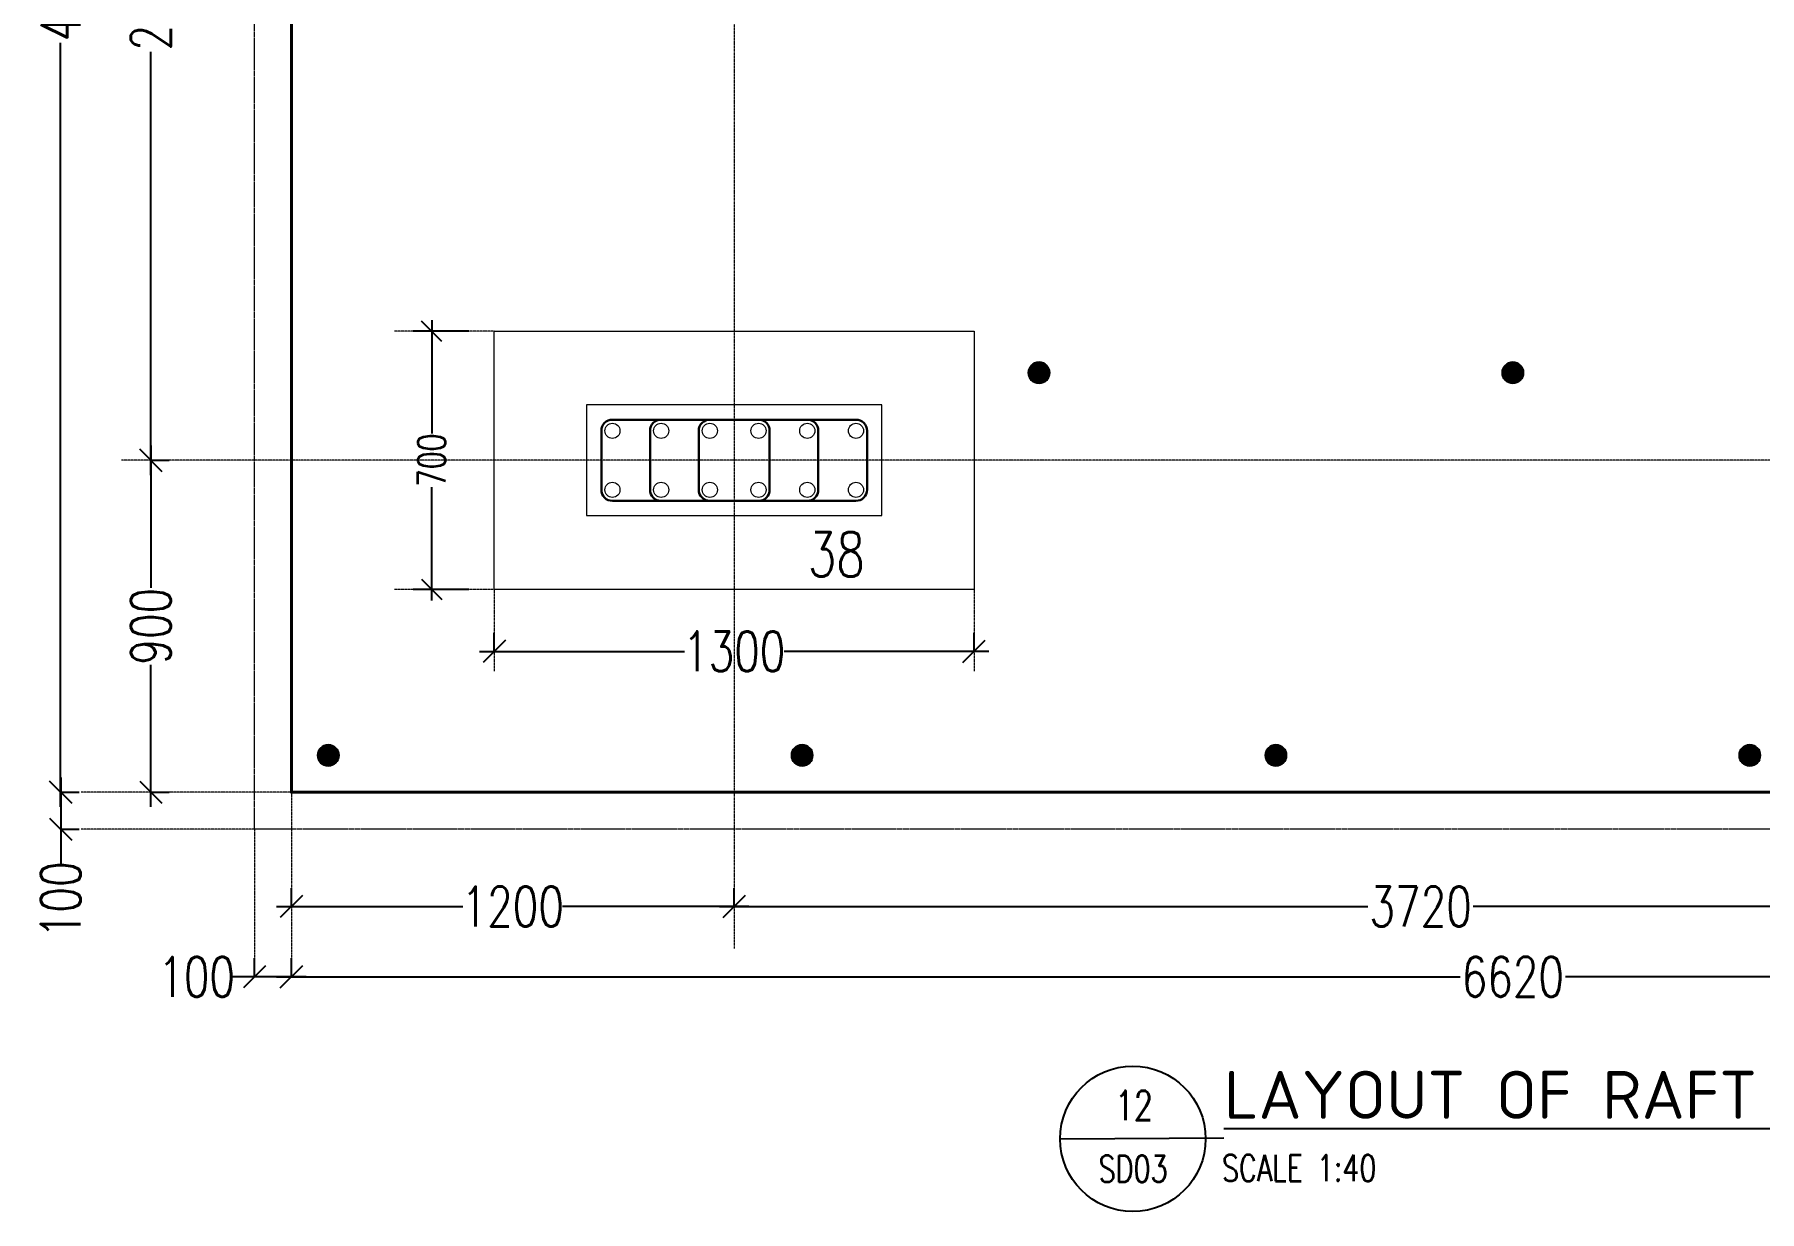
# Model space of a CAD drawing. Header units: millimetres. Extents: x -226110 to 125224, y -84 to 62581.
# Drawn here: x 52099 to 56773, y 15061 to 18253 of the extents above; entities that cross this region are included whole.
import ezdxf
from ezdxf.enums import TextEntityAlignment as Align

# ---------------------------------------------------------------- set-up
doc = ezdxf.new("R2010")
doc.units = ezdxf.units.MM
for name, pattern in [('CENTER', [2, 1.25, -0.25, 0.25, -0.25]), ('DASHED2', [9.525, 6.35, -3.175]), ('HIDDEN', [0.375, 0.25, -0.125])]:
    doc.linetypes.add(name, pattern=pattern)
for name, color, linetype, lineweight in [('Geo Rein Bar Main', 21, 'Continuous', 30), ('Geo Section Line', 84, 'Continuous', 18), ('Geo-COLUMN-NO', 3, 'Continuous', 30), ('Geo-Dim  Sec & Plan', 250, 'Continuous', 25), ('Geo-Footing', 22, 'Continuous', 40), ('Geo-Footing inner L', 48, 'Continuous', 20), ('Geo-Footing Pcc L', 251, 'HIDDEN', 13), ('Geo-Rein Bar StirrupS', 244, 'Continuous', 30), ('Geo-Rein Un L-S', 180, 'Continuous', 20), ('Geo-Sec Sml', 7, 'Continuous', 25), ('Geo-TEXT', 7, 'Continuous', 30), ('GRID LINE', 250, 'CENTER', 9)]:
    doc.layers.add(name, color=color, linetype=linetype, lineweight=lineweight)
doc.layers.add('GEO-TITTLE HEAD', color=206, linetype='Continuous')
doc.styles.add('Geo T Arial', font='arial.ttf', dxfattribs={"width": 0.75})
doc.styles.add('Geo Txt Narr', font='simplex8.shx')
doc.styles.add('ISCOPEUR', font='isocpeur.ttf')
doc.styles.add('simplex', font='simplex.shx', dxfattribs={"width": 0.75})
doc.styles.get("Standard").update_dxf_attribs({"font": 'arial.ttf'})
doc.dimstyles.new('Geo1-30 Dim 100', dxfattribs={"dimtxt": 75, "dimasz": 55, "dimexe": 50, "dimexo": 0.2, "dimgap": 0.1, "dimtad": 0, "dimdec": 0, "dimdsep": 46, "dimtxsty": 'simplex', "dimblk": 'OBLIQUE', "dimcen": 5, "dimdle": 30, "dimclrd": 252, "dimclre": 252, "dimclrt": 34, "dimadec": 0, "dimazin": 0, "dimtfac": 1, "dimtdec": 0, "dimtmove": 0, "dimatfit": 3, "dimfxl": 100, "dimfxlon": 1, "dimlwd": -1, "dimlwe": -1, "dimarcsym": 0})
doc.dimstyles.new('Geo1-40 Dim 100', dxfattribs={"dimtxt": 108, "dimasz": 60, "dimexe": 50, "dimexo": 0.2, "dimgap": 0.1, "dimtad": 0, "dimdec": 0, "dimdsep": 46, "dimtxsty": 'simplex', "dimblk": 'OBLIQUE', "dimcen": 4.5, "dimdle": 40, "dimclrd": 252, "dimclre": 252, "dimclrt": 34, "dimadec": 0, "dimazin": 0, "dimtfac": 1, "dimtdec": 0, "dimtmove": 0, "dimatfit": 3, "dimldrblk": 'OBLIQUE', "dimfxl": 1, "dimlwd": -1, "dimlwe": -1, "dimarcsym": 0})

# ---------------------------------------------------------------- blocks, each defined once
blk = doc.blocks.new('_Oblique')
at = {"color": 0, "linetype": 'ByBlock', "lineweight": -2}
blk.add_line((-0.5, -0.5), (0.5, 0.5), dxfattribs=at)
blk = doc.blocks.new('*D1138')
at = {"layer": 'Geo-Dim  Sec & Plan', "color": 252, "transparency": 16777216}
for p, q in [((52794.7, 15888.4), (52794.7, 15938.2)), ((53994.7, 15888.4), (53994.7, 15938.2))]:
    blk.add_line(p, q, dxfattribs=at)
at = {"layer": 'Geo-Dim  Sec & Plan', "color": 252, "linetype": 'Continuous', "transparency": 16777216}
for p, q in [((52754.7, 15888.2), (53259.6, 15888.2)), ((54034.7, 15888.2), (53529.8, 15888.2))]:
    blk.add_line(p, q, dxfattribs=at)
at = {"layer": 'Geo-Dim  Sec & Plan', "color": 252, "transparency": 16777216, "xscale": 60, "yscale": 60, "zscale": 60, "rotation": 180}
blk.add_blockref('_Oblique', (52794.7, 15888.2), dxfattribs=at)
at = {"layer": 'Geo-Dim  Sec & Plan', "color": 252, "transparency": 16777216, "xscale": 60, "yscale": 60, "zscale": 60}
blk.add_blockref('_Oblique', (53994.7, 15888.2), dxfattribs=at)
at = {"layer": 'Geo-Dim  Sec & Plan', "color": 34, "transparency": 16777216, "insert": (53394.7, 15888.2), "char_height": 108, "attachment_point": 5, "style": 'simplex'}
blk.add_mtext('1200', dxfattribs=at)
blk = doc.blocks.new('*D1139')
at = {"layer": 'Geo-Dim  Sec & Plan', "color": 252, "transparency": 16777216}
for p, q in [((53994.7, 15888.4), (53994.7, 15938.2)), ((57714.7, 15888.4), (57714.7, 15938.2))]:
    blk.add_line(p, q, dxfattribs=at)
at = {"layer": 'Geo-Dim  Sec & Plan', "color": 252, "linetype": 'Continuous', "transparency": 16777216}
for p, q in [((53954.7, 15888.2), (55711.9, 15888.2)), ((57754.7, 15888.2), (55997.5, 15888.2))]:
    blk.add_line(p, q, dxfattribs=at)
at = {"layer": 'Geo-Dim  Sec & Plan', "color": 252, "transparency": 16777216, "xscale": 60, "yscale": 60, "zscale": 60, "rotation": 180}
blk.add_blockref('_Oblique', (53994.7, 15888.2), dxfattribs=at)
at = {"layer": 'Geo-Dim  Sec & Plan', "color": 252, "transparency": 16777216, "xscale": 60, "yscale": 60, "zscale": 60}
blk.add_blockref('_Oblique', (57714.7, 15888.2), dxfattribs=at)
at = {"layer": 'Geo-Dim  Sec & Plan', "color": 34, "transparency": 16777216, "insert": (55854.7, 15888.2), "char_height": 108, "attachment_point": 5, "style": 'simplex'}
blk.add_mtext('3720', dxfattribs=at)
blk = doc.blocks.new('*D1140')
at = {"layer": 'Geo-Dim  Sec & Plan', "color": 252, "transparency": 16777216}
for p, q in [((52794.7, 15697.9), (52794.7, 15747.7)), ((59414.7, 15697.9), (59414.7, 15747.7))]:
    blk.add_line(p, q, dxfattribs=at)
at = {"layer": 'Geo-Dim  Sec & Plan', "color": 252, "linetype": 'Continuous', "transparency": 16777216}
for p, q in [((52754.7, 15697.7), (55961.9, 15697.7)), ((59454.7, 15697.7), (56247.5, 15697.7))]:
    blk.add_line(p, q, dxfattribs=at)
at = {"layer": 'Geo-Dim  Sec & Plan', "color": 252, "transparency": 16777216, "xscale": 60, "yscale": 60, "zscale": 60, "rotation": 180}
blk.add_blockref('_Oblique', (52794.7, 15697.7), dxfattribs=at)
at = {"layer": 'Geo-Dim  Sec & Plan', "color": 252, "transparency": 16777216, "xscale": 60, "yscale": 60, "zscale": 60}
blk.add_blockref('_Oblique', (59414.7, 15697.7), dxfattribs=at)
at = {"layer": 'Geo-Dim  Sec & Plan', "color": 34, "transparency": 16777216, "insert": (56104.7, 15697.7), "char_height": 108, "attachment_point": 5, "style": 'simplex'}
blk.add_mtext('6620', dxfattribs=at)
blk = doc.blocks.new('*D1141')
at = {"layer": 'Geo-Dim  Sec & Plan', "color": 252, "transparency": 16777216}
for p, q in [((52694.7, 15697.9), (52694.7, 15747.7)), ((52794.7, 15697.9), (52794.7, 15747.7))]:
    blk.add_line(p, q, dxfattribs=at)
at = {"layer": 'Geo-Dim  Sec & Plan', "color": 252, "linetype": 'Continuous', "transparency": 16777216}
for p, q in [((52694.7, 15697.7), (52634.7, 15697.7)), ((52834.7, 15697.7), (52694.7, 15697.7))]:
    blk.add_line(p, q, dxfattribs=at)
at = {"layer": 'Geo-Dim  Sec & Plan', "color": 252, "transparency": 16777216, "xscale": 60, "yscale": 60, "zscale": 60, "rotation": 180}
blk.add_blockref('_Oblique', (52694.7, 15697.7), dxfattribs=at)
at = {"layer": 'Geo-Dim  Sec & Plan', "color": 252, "transparency": 16777216, "xscale": 60, "yscale": 60, "zscale": 60}
blk.add_blockref('_Oblique', (52794.7, 15697.7), dxfattribs=at)
at = {"layer": 'Geo-Dim  Sec & Plan', "color": 34, "transparency": 16777216, "insert": (52538.1, 15697.7), "char_height": 108, "attachment_point": 5, "style": 'simplex'}
blk.add_mtext('100', dxfattribs=at)
blk = doc.blocks.new('*D1142')
at = {"layer": 'Geo-Dim  Sec & Plan', "color": 252, "linetype": 'Continuous', "transparency": 16777216}
for p, q in [((52413.7, 19638), (52413.7, 18490.8)), ((52413.7, 17058), (52413.7, 18205.1))]:
    blk.add_line(p, q, dxfattribs=at)
at = {"layer": 'Geo-Dim  Sec & Plan', "color": 252, "transparency": 16777216}
for p, q in [((52413.9, 19598), (52463.7, 19598)), ((52413.9, 17098), (52463.7, 17098))]:
    blk.add_line(p, q, dxfattribs=at)
at = {"layer": 'Geo-Dim  Sec & Plan', "color": 252, "transparency": 16777216, "xscale": 60, "yscale": 60, "zscale": 60}
for p, rotation in [((52413.7, 19598), 90), ((52413.7, 17098), 270)]:
    blk.add_blockref('_Oblique', p, dxfattribs=dict(at, rotation=rotation))
at = {"layer": 'Geo-Dim  Sec & Plan', "color": 34, "transparency": 16777216, "insert": (52413.7, 18348), "char_height": 108, "attachment_point": 5, "rotation": 90, "style": 'simplex'}
blk.add_mtext('2500', dxfattribs=at)
blk = doc.blocks.new('*D1143')
at = {"layer": 'Geo-Dim  Sec & Plan', "color": 252, "linetype": 'Continuous', "transparency": 16777216}
for p, q in [((52413.7, 17138), (52413.7, 16752.2)), ((52413.7, 16158), (52413.7, 16543.7))]:
    blk.add_line(p, q, dxfattribs=at)
at = {"layer": 'Geo-Dim  Sec & Plan', "color": 252, "transparency": 16777216}
for p, q in [((52413.9, 17098), (52463.7, 17098)), ((52413.9, 16198), (52463.7, 16198))]:
    blk.add_line(p, q, dxfattribs=at)
at = {"layer": 'Geo-Dim  Sec & Plan', "color": 252, "transparency": 16777216, "xscale": 60, "yscale": 60, "zscale": 60}
for p, rotation in [((52413.7, 17098), 90), ((52413.7, 16198), 270)]:
    blk.add_blockref('_Oblique', p, dxfattribs=dict(at, rotation=rotation))
at = {"layer": 'Geo-Dim  Sec & Plan', "color": 34, "transparency": 16777216, "insert": (52413.7, 16648), "char_height": 108, "attachment_point": 5, "rotation": 90, "style": 'simplex'}
blk.add_mtext('900', dxfattribs=at)
blk = doc.blocks.new('*D1144')
at = {"layer": 'Geo-Dim  Sec & Plan', "color": 252, "linetype": 'Continuous', "transparency": 16777216}
for p, q in [((52169.5, 20588), (52169.5, 18515.8)), ((52169.5, 16158), (52169.5, 18230.1))]:
    blk.add_line(p, q, dxfattribs=at)
at = {"layer": 'Geo-Dim  Sec & Plan', "color": 252, "transparency": 16777216}
for p, q in [((52169.7, 20548), (52219.5, 20548)), ((52169.7, 16198), (52219.5, 16198))]:
    blk.add_line(p, q, dxfattribs=at)
at = {"layer": 'Geo-Dim  Sec & Plan', "color": 252, "transparency": 16777216, "xscale": 60, "yscale": 60, "zscale": 60}
for p, rotation in [((52169.5, 20548), 90), ((52169.5, 16198), 270)]:
    blk.add_blockref('_Oblique', p, dxfattribs=dict(at, rotation=rotation))
at = {"layer": 'Geo-Dim  Sec & Plan', "color": 34, "transparency": 16777216, "insert": (52169.5, 18373), "char_height": 108, "attachment_point": 5, "rotation": 90, "style": 'simplex'}
blk.add_mtext('4350', dxfattribs=at)
blk = doc.blocks.new('*D1145')
at = {"layer": 'Geo-Dim  Sec & Plan', "color": 252, "linetype": 'Continuous', "transparency": 16777216}
for p, q in [((52169.7, 16238), (52169.7, 16098)), ((52169.7, 16098), (52169.7, 16002.9))]:
    blk.add_line(p, q, dxfattribs=at)
at = {"layer": 'Geo-Dim  Sec & Plan', "color": 252, "transparency": 16777216}
for p, q in [((52169.9, 16198), (52219.7, 16198)), ((52169.9, 16098), (52219.7, 16098))]:
    blk.add_line(p, q, dxfattribs=at)
at = {"layer": 'Geo-Dim  Sec & Plan', "color": 252, "transparency": 16777216, "xscale": 60, "yscale": 60, "zscale": 60}
for p, rotation in [((52169.7, 16198), 90), ((52169.7, 16098), 270)]:
    blk.add_blockref('_Oblique', p, dxfattribs=dict(at, rotation=rotation))
at = {"layer": 'Geo-Dim  Sec & Plan', "color": 34, "transparency": 16777216, "insert": (52169.7, 15906.3), "char_height": 108, "attachment_point": 5, "rotation": 90, "style": 'simplex'}
blk.add_mtext('100', dxfattribs=at)
blk = doc.blocks.new('GEO TITLE HEAD NAME')
at = {"layer": 'GEO-TITTLE HEAD'}
blk.add_line((-11.2, -0.15), (-0.11, -0.09), dxfattribs=at)
blk.add_circle((-6.27, -0.15), 4.93, dxfattribs=at)
at = {"layer": 'Geo-Sec Sml', "lineweight": 18, "ltscale": 0.1, "style": 'Geo T Arial'}
blk.add_attdef('WALL_SECTION', text='', height=3, dxfattribs=at).set_placement((-6.38, 3.46), align=Align.MIDDLE)
at = {"layer": 'Geo-Sec Sml', "color": 84, "style": 'Geo Txt Narr'}
blk.add_attdef('DRAWING-REF', text='', height=2.5, dxfattribs=at).set_placement((-6.38, -2.37), align=Align.MIDDLE)
at = {"layer": 'Geo-TEXT', "style": 'Geo T Arial'}
blk.add_attdef('%%ULAYOUT', (-0.1, 1.21), '', height=4, dxfattribs=at)
at = {"layer": 'Geo-TEXT'}
blk.add_attdef('SCALE', (-0.24, -3.03), '', height=2, dxfattribs=at)
blk = doc.blocks.new('A$Ca10c695b')
at = {"layer": 'Geo Rein Bar Main'}
h = blk.add_hatch(color=6, dxfattribs=at)
h.dxf.hatch_style = 1
edge = h.paths.add_edge_path()
edge.add_arc((0, 0), 28.2, 0, 360)
at = {"layer": 'Geo Rein Bar Main', "color": 6}
blk.add_circle((0, 0), 28.2, dxfattribs=at)
blk = doc.blocks.new('*U1171')
blk.add_blockref('A$Ca10c695b', (0, 0))
blk = doc.blocks.new('*U1172')
at = {"color": 0, "linetype": 'ByBlock', "lineweight": -2, "transparency": 16777216}
for p in [(52894.7, 20448), (54178.7, 20448), (55462.7, 20448), (56746.7, 20448)]:
    blk.add_blockref('*U1171', p, dxfattribs=at)
blk = doc.blocks.new('*U1169')
at = {"xscale": -1, "rotation": 90}
blk.add_blockref('*U1172', (20448, 52894.7), dxfattribs=at)
blk = doc.blocks.new('*U1170')
at = {"color": 0, "linetype": 'ByBlock', "lineweight": -2, "transparency": 16777216, "rotation": 90}
blk.add_blockref('*U1169', (52894.7, 16298), dxfattribs=at)
blk = doc.blocks.new('*U1191')
at = {"layer": 'Geo-Rein Un L-S'}
blk.add_circle((0, 0), 20.5, dxfattribs=at)
blk = doc.blocks.new('*U1192')
at = {"layer": 'Geo-Rein Un L-S'}
blk.add_circle((0, 0), 20.5, dxfattribs=at)
blk = doc.blocks.new('*U1193')
at = {"layer": 'Geo-Rein Un L-S'}
blk.add_circle((0, 0), 20.5, dxfattribs=at)
blk = doc.blocks.new('*U1194')
at = {"layer": 'Geo-Rein Un L-S'}
blk.add_circle((0, 0), 20.5, dxfattribs=at)
blk = doc.blocks.new('*U1195')
at = {"layer": 'Geo-Rein Un L-S'}
blk.add_circle((0, 0), 20.5, dxfattribs=at)
blk = doc.blocks.new('*U1196')
at = {"layer": 'Geo-Rein Un L-S'}
blk.add_circle((0, 0), 20.5, dxfattribs=at)
blk = doc.blocks.new('*U1197')
at = {"layer": 'Geo-Rein Un L-S'}
blk.add_circle((0, 0), 20.5, dxfattribs=at)
blk = doc.blocks.new('*U1186')
at = {"layer": 'Geo-Rein Un L-S'}
blk.add_circle((0, 0), 20.5, dxfattribs=at)
blk = doc.blocks.new('*U1187')
at = {"layer": 'Geo-Rein Un L-S'}
blk.add_circle((0, 0), 20.5, dxfattribs=at)
blk = doc.blocks.new('*U1188')
at = {"layer": 'Geo-Rein Un L-S'}
blk.add_circle((0, 0), 20.5, dxfattribs=at)
blk = doc.blocks.new('*U1189')
at = {"layer": 'Geo-Rein Un L-S'}
blk.add_circle((0, 0), 20.5, dxfattribs=at)
blk = doc.blocks.new('*U1190')
at = {"layer": 'Geo-Rein Un L-S'}
blk.add_circle((0, 0), 20.5, dxfattribs=at)
blk = doc.blocks.new('A$C5c543735')
at = {"layer": 'Geo Section Line'}
blk.add_lwpolyline([(-400, -150), (400, -150), (400, 150), (-400, 150)], close=True, dxfattribs=at)
at = {"layer": 'Geo-Rein Bar StirrupS', "color": 5}
for points in [[(-330, -110), (330, -110, 0.414214), (360, -80), (360, 80, 0.414214), (330, 110), (-330, 110, 0.414214), (-360, 80), (-360, -80, 0.414214)], [(-198, 110), (198, 110, -0.414214), (228, 80), (228, -80, -0.414214), (198, -110), (-198, -110, -0.414214), (-228, -80), (-228, 80, -0.414214)], [(66, 110), (-66, 110, 0.414214), (-96, 80), (-96, -80, 0.414214), (-66, -110), (66, -110, 0.414214), (96, -80), (96, 80, 0.414214)]]:
    blk.add_lwpolyline(points, format="xyb", close=True, dxfattribs=at)
at = {"layer": 'Geo Section Line'}
for name, p in [('*U1192', (-330, 80)), ('*U1194', (-198, 80)), ('*U1196', (-66, 80)), ('*U1186', (66, 80)), ('*U1188', (198, 80)), ('*U1190', (330, 80)), ('*U1191', (-330, -80)), ('*U1193', (-198, -80)), ('*U1195', (-66, -80)), ('*U1197', (66, -80)), ('*U1187', (198, -80)), ('*U1189', (330, -80))]:
    blk.add_blockref(name, p, dxfattribs=at)
blk = doc.blocks.new('*D1218')
at = {"layer": 'Geo-Dim  Sec & Plan', "color": 252, "transparency": 16777216}
for p, q in [((53344.7, 16580.2), (53344.7, 16630)), ((54644.7, 16580.2), (54644.7, 16630))]:
    blk.add_line(p, q, dxfattribs=at)
at = {"layer": 'Geo-Dim  Sec & Plan', "color": 252, "linetype": 'Continuous', "transparency": 16777216}
for p, q in [((53304.7, 16580), (53859.6, 16580)), ((54684.7, 16580), (54129.8, 16580))]:
    blk.add_line(p, q, dxfattribs=at)
at = {"layer": 'Geo-Dim  Sec & Plan', "color": 252, "transparency": 16777216, "xscale": 60, "yscale": 60, "zscale": 60, "rotation": 180}
blk.add_blockref('_Oblique', (53344.7, 16580), dxfattribs=at)
at = {"layer": 'Geo-Dim  Sec & Plan', "color": 252, "transparency": 16777216, "xscale": 60, "yscale": 60, "zscale": 60}
blk.add_blockref('_Oblique', (54644.7, 16580), dxfattribs=at)
at = {"layer": 'Geo-Dim  Sec & Plan', "color": 34, "transparency": 16777216, "insert": (53994.7, 16580), "char_height": 108, "attachment_point": 5, "style": 'simplex'}
blk.add_mtext('1300', dxfattribs=at)
blk = doc.blocks.new('*D1219')
at = {"layer": 'Geo-Dim  Sec & Plan', "color": 252, "transparency": 16777216}
for p, q in [((53275.2, 17448), (53125.2, 17448)), ((53275.2, 16748), (53125.2, 16748))]:
    blk.add_line(p, q, dxfattribs=at)
at = {"layer": 'Geo-Dim  Sec & Plan', "color": 252, "linetype": 'Continuous', "transparency": 16777216}
for p, q in [((53175.2, 17478), (53175.2, 17170.4)), ((53175.2, 16718), (53175.2, 17025.5))]:
    blk.add_line(p, q, dxfattribs=at)
at = {"layer": 'Geo-Dim  Sec & Plan', "color": 252, "transparency": 16777216, "xscale": 55, "yscale": 55, "zscale": 55}
for p, rotation in [((53175.2, 17448), 90), ((53175.2, 16748), 270)]:
    blk.add_blockref('_Oblique', p, dxfattribs=dict(at, rotation=rotation))
at = {"layer": 'Geo-Dim  Sec & Plan', "color": 34, "transparency": 16777216, "insert": (53175.2, 17098), "char_height": 75, "attachment_point": 5, "rotation": 90, "style": 'simplex'}
blk.add_mtext('700', dxfattribs=at)

msp = doc.modelspace()

# ---------------------------------------------------------------- linework, layer by layer
at = {"layer": 'Geo-Footing'}
msp.add_lwpolyline([(52794.7, 20548), (59414.7, 20548), (59414.7, 16198), (52794.7, 16198)], close=True, dxfattribs=at)
at = {"layer": 'Geo-Footing inner L', "linetype": 'ByBlock', "ltscale": 50}
msp.add_lwpolyline([(53344.7, 17448), (54644.7, 17448), (54644.7, 16748), (53344.7, 16748)], close=True, dxfattribs=at)
at = {"layer": 'Geo-Footing Pcc L', "linetype": 'DASHED2', "lineweight": 20, "ltscale": 0.3}
msp.add_lwpolyline([(52694.7, 20648), (59514.7, 20648), (59514.7, 16098), (52694.7, 16098)], close=True, dxfattribs=at)
at = {"layer": 'GRID LINE', "ltscale": 2}
for p, q in [((53994.7, 20910.8), (53994.7, 15774.6)), ((52794.7, 16198), (52225.3, 16198)), ((52794.7, 16198), (52794.7, 15722.4)), ((52694.7, 16098), (52225.1, 16098)), ((52694.7, 16098), (52694.7, 15722.4))]:
    msp.add_line(p, q, dxfattribs=at)
for points in [[(53344.7, 17448), (53074.5, 17448)], [(59714, 17098), (52334.5, 17098)], [(53344.7, 16748), (53074.5, 16748)], [(53344.7, 16748), (53344.7, 16525.9)], [(54644.7, 16748), (54644.7, 16525.9)]]:
    msp.add_lwpolyline(points, dxfattribs=at)

# ---------------------------------------------------------------- block references
at = {"xscale": -1, "rotation": 180}
for p in [(54820.7, 17335.5), (56104.7, 17335.5)]:
    msp.add_blockref('A$Ca10c695b', p, dxfattribs=at)
for name, p in [('A$C5c543735', (53994.7, 17098)), ('*U1170', (0, 0))]:
    msp.add_blockref(name, p)
at = {"layer": 'GEO-TITTLE HEAD'}
ref = msp.add_blockref('GEO TITLE HEAD NAME', (55325.8, 15264.2), dxfattribs=dict(at, xscale=40, yscale=40, zscale=40))
ref.add_attrib('%%ULAYOUT', '%%uLAYOUT OF RAFT RF2', (55321.9, 15312.6), dxfattribs={"color": 7, "ltscale": 0.5, "height": 130, "style": 'ISCOPEUR'})
ref.add_attrib('SCALE', 'SCALE 1:40', (55316.2, 15143.1), dxfattribs={"color": 7, "ltscale": 0.5, "height": 72, "style": 'simplex', "width": 0.75})
ref.add_attrib('DRAWING-REF', 'SD03', dxfattribs={"color": 1, "ltscale": 0.5, "height": 72, "style": 'simplex', "width": 0.75}).set_placement((55075.6, 15176.9), align=Align.MIDDLE)
ref.add_attrib('WALL_SECTION', '12', (55026.4, 15308.5), dxfattribs={"color": 1, "lineweight": 18, "ltscale": 0.1, "height": 80, "style": 'simplex', "width": 0.75})

# ---------------------------------------------------------------- texts
at = {"layer": 'Geo-COLUMN-NO', "style": 'simplex', "width": 0.75}
msp.add_text('38', height=120, dxfattribs=at).set_placement((54194.4, 16783.1))

# ---------------------------------------------------------------- dimensions: what is measured, and where the dimension line sits
at = {"layer": 'Geo-Dim  Sec & Plan'}
for base, p1, p2, angle, dimstyle, picture, middle in [((52169.5, 20548), (52169.5, 16198), (52169.5, 20548), 90, 'Geo1-40 Dim 100', '*D1144', (52169.5, 18373)), ((52413.7, 17098), (52413.7, 19598), (52413.7, 17098), 90, 'Geo1-40 Dim 100', '*D1142', (52413.7, 18348)), ((53175.2, 17448), (53344.7, 16748), (53344.7, 17448), 90, 'Geo1-30 Dim 100', '*D1219', (53175.2, 17098)), ((52413.7, 17098), (52413.7, 16198), (52413.7, 17098), 270, 'Geo1-40 Dim 100', '*D1143', (52413.7, 16648)), ((53994.7, 15888.2), (57714.7, 15888.2), (53994.7, 15888.2), 180, 'Geo1-40 Dim 100', '*D1139', (55854.7, 15888.2)), ((52694.7, 15697.7), (52794.7, 15697.7), (52694.7, 15697.7), 180, 'Geo1-40 Dim 100', '*D1141', (52538.1, 15697.7))]:
    dim = msp.add_linear_dim(base=base, p1=p1, p2=p2, angle=angle, dimstyle=dimstyle, dxfattribs=at)
    dim.commit()
    dim.dimension.update_dxf_attribs({"geometry": picture, "text_midpoint": middle})
for base, p1, p2, picture, middle in [((54644.7, 16580), (53344.7, 16580), (54644.7, 16580), '*D1218', (53994.7, 16580)), ((53994.7, 15888.2), (52794.7, 15888.2), (53994.7, 15888.2), '*D1138', (53394.7, 15888.2)), ((59414.7, 15697.7), (52794.7, 15697.7), (59414.7, 15697.7), '*D1140', (56104.7, 15697.7))]:
    dim = msp.add_linear_dim(base=base, p1=p1, p2=p2, dimstyle='Geo1-40 Dim 100', dxfattribs=at)
    dim.commit()
    dim.dimension.update_dxf_attribs({"geometry": picture, "text_midpoint": middle})
dim = msp.add_linear_dim(base=(52169.7, 16098), p1=(52169.7, 16198), p2=(52169.7, 16098), angle=90, dimstyle='Geo1-40 Dim 100', dxfattribs=at)
dim.commit()
dim.dimension.update_dxf_attribs({"geometry": '*D1145', "text_midpoint": (52169.7, 15906.3), "dimtype": 160})

doc.saveas('drawing.dxf')
